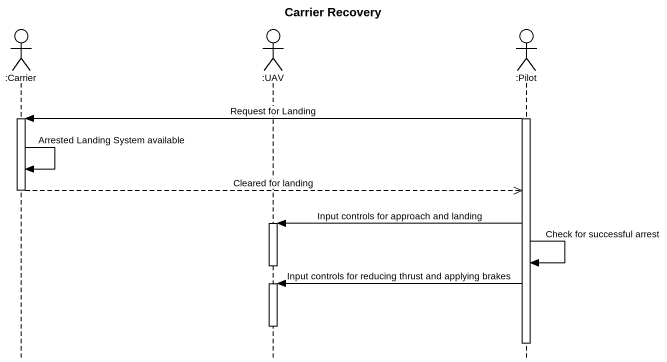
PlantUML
@startuml
title Carrier Recovery
hide footbox
actor ":Carrier" as Carrier
actor ":UAV" as UAV
actor ":Pilot" as Pilot

activate Pilot
Pilot -> Carrier : Request for Landing
activate Carrier
Carrier -> Carrier : Arrested Landing System available
Carrier -->> Pilot : Cleared for landing
deactivate Carrier
Pilot -> UAV : Input controls for approach and landing
activate UAV
Pilot -> Pilot : Check for successful arrest
deactivate UAV
Pilot -> UAV : Input controls for reducing thrust and applying brakes
activate UAV
deactivate UAV
deactivate Pilot
@enduml
